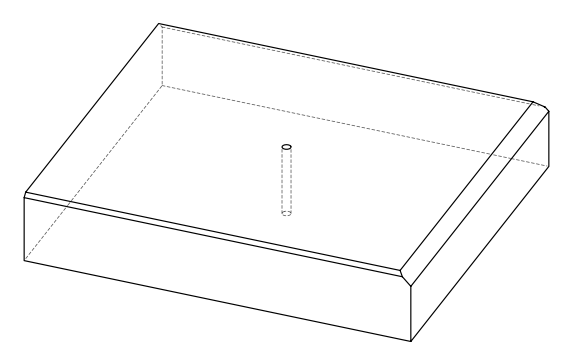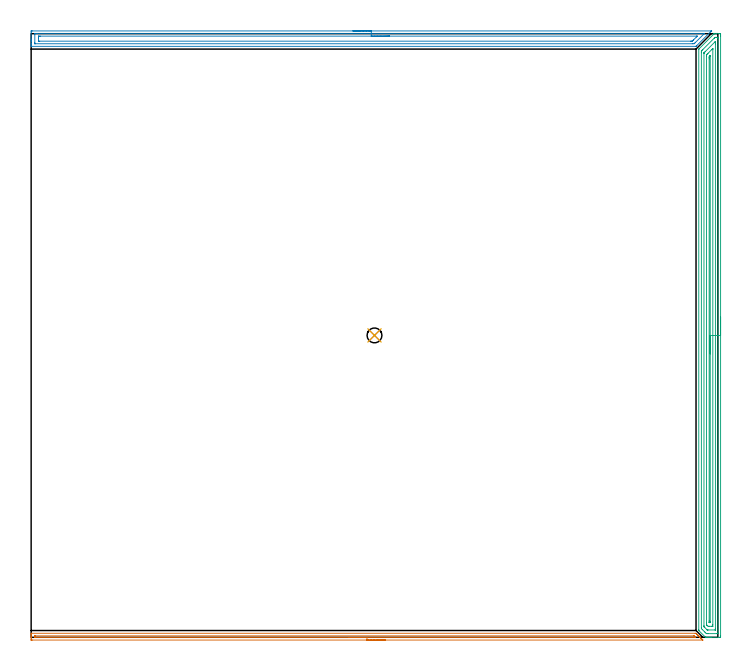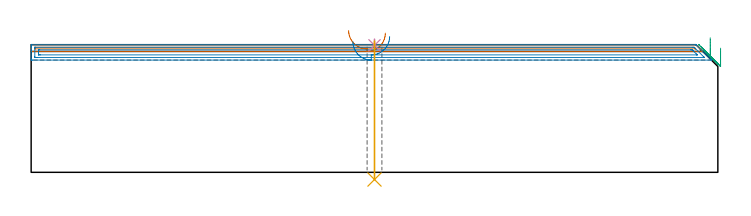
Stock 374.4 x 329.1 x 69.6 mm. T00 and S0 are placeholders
(PLAN: 5 operations, 2 tool changes, 28.6 min)
(1 AREA_MILL | FG_CHAMFER_SURFACE | UGT0205_001 | 5.99 min | 2526 mm3)
(2 AREA_MILL_1 | FG_CHAMFER_SURFACE_1 | UGT0205_001 | 9.05 min | 13202 mm3)
(3 AREA_MILL_2 | FG_CHAMFER_SURFACE_2 | UGT0205_001 | 13.21 min | 23000 mm3)
(4 SPOT_DRILL | STEP1HOLE | NXT0321_9005460120000 | 0.03 min | 24 mm3)
(5 DRILL_THROUGH_HOLE_INTO_CENTER | STEP1HOLE | UGT0301_476 | 0.3 min | 3564 mm3)
(TOOL UGT0205_001 | Chamfer Mill 20 x 3 x 45 deg. | D20 FL50 Z2)
(TOOL NXT0321_9005460120000 | NC Spot Drill, 142deg, 12mm, Carbide, Uncoated | D12 PA142 FL30 Z2)
(TOOL UGT0301_476 | Carbide Drill 8.1 mm | D8.1 PA118 FL75 Z2)
(OP 1 AREA_MILL)
G17 G21 G94 G90
T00 M6
G54
G17 G0 G90 X193.1 Y-1.5 S1061 M3
G43 Z79.6 H0
Z75.9
G94 G1 X193.062 Z75.028 F250.
X192.948 Z74.163
X192.759 Z73.312
X192.497 Z72.48
X192.163 Z71.674
X191.76 Z70.9
X191.292 Z70.164
X190.76 Z69.472
X190.171 Z68.829
X189.528 Z68.24
X188.836 Z67.708
X188.1 Z67.24
X187.326 Z66.837
X186.52 Z66.503
X185.688 Z66.241
X184.837 Z66.052
X183.972 Z65.938
X183.1 Z65.9
X0.605
X0.003 Y-1.497 Z65.898
X0.002 Y-1.496 Z65.899
X0. Y-1.492 Z65.903
Y-1.471 Z65.924
Y-0.98 Z66.414
Y-0.408 Z66.989
Y-0.093 Z67.303
Y0.478 Z67.875
Y0.793 Z68.188
Y1.423 Z68.822
Y1.83 Z69.23
X0.007 Y2.174 Z69.565
X0.01 Y2.197 Z69.588
X0.159 Y2.2 Z69.6
X362.029
X362.487 Y2.21 Z69.586
X362.564 Y2.138 Z69.534
X362.578 Y2.123 Z69.521
X362.918 Y1.783 Z69.181
X363.022 Y1.68 Z69.076
X363.122 Y1.578 Z68.978
X363.216 Y1.485 Z68.884
X363.318 Y1.384 Z68.78
X363.415 Y1.285 Z68.684
X363.513 Y1.187 Z68.587
X363.613 Y1.089 Z68.485
X363.709 Y0.991 Z68.391
X363.811 Y0.89 Z68.289
X363.909 Y0.793 Z68.189
X364.002 Y0.698 Z68.097
X364.108 Y0.592 Z67.992
X364.204 Y0.498 Z67.894
X364.296 Y0.404 Z67.804
X364.405 Y0.295 Z67.694
X364.5 Y0.202 Z67.598
X364.589 Y0.111 Z67.51
X364.703 Y-0.003 Z67.397
X364.795 Y-0.093 Z67.303
X364.883 Y-0.183 Z67.217
X365. Y-0.3 Z67.099
X365.09 Y-0.389 Z67.007
X365.176 Y-0.476 Z66.923
X365.298 Y-0.598 Z66.802
X365.386 Y-0.684 Z66.712
X365.47 Y-0.77 Z66.63
X365.595 Y-0.895 Z66.504
X365.681 Y-0.98 Z66.417
X365.893 Y-1.193 Z66.207
X365.926 Y-1.226 Z66.174
X366.123 Y-1.423 Z65.976
X366.19 Y-1.491 Z65.908
X366.192 Y-1.497 Z65.902
X366.19 Y-1.499 Z65.899
X183.1 Y-1.5 Z65.9
Y-0.086 Z67.314
X2.389
X2.167 Y-0.084 Z67.316
X2.061 Y-0.081 Z67.319
X2.015 Y-0.079 Z67.321
X2.01 Y-0.047 Z67.353
X2.006 Y0.05 Z67.45
X2.002 Y0.292 Z67.692
X2.007 Y0.635 Z68.035
X2.011 Y0.779 Z68.179
X2.057 Y0.781 Z68.181
X2.167 Y0.784 Z68.184
X2.387 Y0.786 Z68.186
X361.141
X361.36 Y0.779 Z68.179
X361.466 Y0.772 Z68.172
X361.575 Y0.668 Z68.068
X361.738 Y0.509 Z67.909
X362.026 Y0.224 Z67.624
X362.213 Y0.034 Z67.434
X362.266 Y-0.022 Z67.379
X362.311 Y-0.072 Z67.328
X362.238 Y-0.079 Z67.321
X362.018 Y-0.086 Z67.314
X183.1
X182.228 Z67.352
X181.364 Z67.466
X180.512 Z67.655
X179.68 Z67.917
X178.874 Z68.251
X178.1 Z68.654
X177.364 Z69.123
X176.672 Z69.654
X176.029 Z70.243
X175.44 Z70.886
X174.909 Z71.578
X174.44 Z72.314
X174.037 Z73.088
X173.703 Z73.894
X173.441 Z74.726
X173.252 Z75.578
X173.138 Z76.443
X173.1 Z77.314
G0 Z79.6
M5
M2
(OP 2 AREA_MILL_1)
G17 G21 G94 G90
T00 M6
G54
G17 G0 G90 X175.45 Y330.6 S1061 M3
G43 Z79.6 H0
Z71.2
G94 G1 X175.488 Z70.328 F250.
X175.602 Z69.464
X175.791 Z68.612
X176.053 Z67.78
X176.387 Z66.974
X176.79 Z66.2
X177.258 Z65.464
X177.79 Z64.772
X178.379 Z64.129
X179.022 Z63.54
X179.714 Z63.009
X180.45 Z62.54
X181.224 Z62.137
X182.03 Z61.803
X182.862 Z61.541
X183.714 Z61.352
X184.578 Z61.238
X185.45 Z61.2
X370.822
X370.883 Y330.596 Z61.202
X370.884 Y330.594 Z61.204
X370.883 Y330.582 Z61.216
X370.724 Y330.422 Z61.374
X370.585 Y330.285 Z61.514
X370.313 Y330.013 Z61.787
X362.903 Y322.603 Z69.196
X362.66 Y322.359 Z69.437
X362.503 Y322.205 Z69.59
X362.251 Y322.2 Z69.6
X0.166
X0.01 Y322.202 Z69.588
X0.007 Y322.263 Z69.528
X0. Y322.664 Z69.136
Y323.055 Z68.745
Y323.718 Z68.077
Y324.944 Z66.853
Y325.506 Z66.288
Y326.119 Z65.676
X0.001 Y329.975 Z61.822
X0.004 Y330.584 Z61.213
X0.007 Y330.592 Z61.206
X0.612 Y330.6 Z61.2
X185.45
Y329.186 Z62.614
X366.612 Y329.185 Z62.615
X366.716
X366.82 Y329.183 Z62.617
X367.01 Y329.179 Z62.621
X366.923 Y329.081 Z62.719
X366.822 Y328.975 Z62.825
X366.716 Y328.866 Z62.934
X362.251 Y324.401 Z67.399
X361.909 Y324.061 Z67.739
X361.56 Y323.718 Z68.082
X361.456 Y323.62 Z68.18
X360.465 Y323.614 Z68.186
X2.294 Y323.615 Z68.185
X2.086 Y323.617 Z68.183
X2.027 Y323.62 Z68.18
X2.008 Y323.623 Z68.177
X2.006 Y323.628 Z68.172
X2.002 Y323.662 Z68.138
X2.001 Y323.718 Z68.082
X2. Y324.117 Z67.683
X2.001 Y328.585 Z63.215
X2.008 Y329.081 Z62.719
X2.01 Y329.174 Z62.626
X2.19 Y329.181 Z62.619
X2.295 Y329.184 Z62.616
X2.398 Y329.185 Z62.615
X3.187 Y329.186 Z62.614
X185.45
Y327.772 Z64.028
X362.668 Y327.771 Z64.029
X362.875 Y327.769 Z64.031
X363.144 Y327.764 Z64.036
X363.145 Y327.753 Z64.047
X363.144 Y327.745 Z64.055
X362.919 Y327.519 Z64.281
X362.695 Y327.294 Z64.506
X361.133 Y325.732 Z66.068
X360.907 Y325.506 Z66.294
X360.685 Y325.287 Z66.513
X360.465 Y325.074 Z66.726
X360.409 Y325.035 Z66.765
X360.361 Y325.033 Z66.767
X360.258 Y325.03 Z66.77
X360.049 Y325.029 Z66.771
X359.572 Y325.028 Z66.772
X4.661 Y325.029 Z66.771
X4.184 Y325.032 Z66.768
X4.027 Y325.035 Z66.765
X4.01 Y325.04 Z66.76
X4.006 Y325.101 Z66.699
X4.002 Y325.199 Z66.601
X4. Y326.4 Z65.4
Y327.294 Z64.506
X4.001 Y327.477 Z64.323
X4.009 Y327.662 Z64.138
X4.015 Y327.765 Z64.035
X4.065 Y327.767 Z64.033
X4.184 Y327.77 Z64.03
X4.6 Y327.771 Z64.029
X5.077
X185.45 Y327.772 Z64.028
X186.322 Z64.067
X187.186 Z64.18
X188.038 Z64.369
X188.87 Z64.632
X189.676 Z64.965
X190.45 Z65.368
X191.186 Z65.837
X191.878 Z66.368
X192.521 Z66.957
X193.11 Z67.601
X193.642 Z68.293
X194.11 Z69.028
X194.513 Z69.802
X194.847 Z70.608
X195.109 Z71.44
X195.298 Z72.292
X195.412 Z73.157
X195.45 Z74.028
G0 Z79.6
M5
M2
(OP 3 AREA_MILL_2)
G17 G21 G94 G90
T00 M6
G54
G17 G0 G90 X375.9 Y174.55 S1061 M3
G43 Z79.6 H0
Z67.7
G94 G1 Y174.512 Z66.828 F250.
Y174.398 Z65.964
Y174.209 Z65.112
Y173.947 Z64.28
Y173.613 Z63.474
Y173.21 Z62.7
Y172.742 Z61.964
Y172.21 Z61.272
Y171.621 Z60.629
Y170.978 Z60.04
Y170.286 Z59.509
Y169.55 Z59.04
Y168.776 Z58.637
Y167.97 Z58.303
Y167.138 Z58.041
Y166.287 Z57.852
Y165.422 Z57.738
Y164.55 Z57.7
Y0.912
X375.899 Y0.618 Z57.701
X375.894 Y0.025 Z57.704
X375.892 Y0.007 Z57.706
X375.302 Y0. Z58.295
X370.842 Z62.752
X370.292 Z63.305
X369.95 Z63.646
X369.4 Z64.196
X369.058 Z64.537
X368.373 Z65.226
X368.062 Z65.537
X367.72 Y0.008 Z65.879
X367.701 Y0.01 Z65.898
X367.564 Y0.137 Z66.036
X367.529 Y0.171 Z66.071
X364.067 Y3.633 Z69.533
X364.027 Y3.675 Z69.573
X364.007 Y3.7 Z69.593
X364. Y4.192 Z69.6
Y320.441
X364.004 Y320.695 Z69.589
X364.113 Y320.814 Z69.486
X372.079 Y328.78 Z61.519
X372.18 Y328.882 Z61.416
X372.378 Y329.077 Z61.221
X372.4 Y329.097 Z61.199
X372.403 Y329.098 Z61.195
X372.42 Y329.1 Z61.179
X373.518 Z60.077
X374.752 Z58.845
X375.302 Y329.097 Z58.292
X375.89 Y329.093 Z57.705
X375.892 Y329.073 Z57.703
X375.898 Y328.482 Z57.702
X375.9 Y327.883 Z57.7
Y164.55
X374.486 Z59.114
Y2.329
X374.478 Y2.009 Z59.122
X374.46 Y2.007 Z59.14
X374.41 Y2.004 Z59.19
X373.922 Y2. Z59.678
X369.058 Y2.001 Z64.542
X368.568 Y2.003 Z65.032
X368.166 Y2.01 Z65.434
X367.753 Y2.405 Z65.847
X367.274 Y2.877 Z66.326
X365.959 Y4.192 Z67.641
X365.49 Y4.667 Z68.11
X365.442 Y4.719 Z68.158
X365.421 Y4.758 Z68.179
X365.414 Y5.085 Z68.186
Y318.731
X365.419 Y319.548 Z68.181
X365.42 Y319.618 Z68.18
X365.432 Y319.671 Z68.168
X365.49 Y319.733 Z68.11
X365.842 Y320.09 Z67.758
X366.191 Y320.442 Z67.409
X372.445 Y326.695 Z61.155
X372.537 Y326.784 Z61.063
X372.626 Y326.868 Z60.974
X372.872 Y327.09 Z60.728
X373.117 Y327.097 Z60.483
X373.518 Y327.099 Z60.082
X374.006 Z59.594
X374.41 Y327.096 Z59.19
X374.467 Y327.093 Z59.133
X374.478 Y327.091 Z59.122
X374.481 Y327.025 Z59.119
X374.484 Y326.923 Z59.116
X374.485 Y326.771 Z59.115
X374.486 Y326.695 Z59.114
Y164.55
X373.072 Z60.528
X373.071 Y4.639 Z60.529
X373.07 Y4.192 Z60.53
X373.067 Y4.08 Z60.533
X373.065 Y4.027 Z60.535
X373.059 Y4.01 Z60.541
X373.008 Y4.007 Z60.592
X372.816 Y4.001 Z60.784
X369.058 Y4. Z64.542
X368.867 Y4.001 Z64.733
X368.739 Y4.005 Z64.861
X368.638 Y4.01 Z64.962
X368.594 Y4.018 Z65.006
X368.574 Y4.036 Z65.026
X368.409 Y4.192 Z65.191
X367.274 Y5.326 Z66.326
X366.95 Y5.656 Z66.65
X366.87 Y5.74 Z66.73
X366.835 Y5.78 Z66.765
X366.834 Y5.83 Z66.766
X366.831 Y5.978 Z66.769
X366.829 Y6.424 Z66.771
Y318.431
X366.83 Y318.543 Z66.77
X366.833 Y318.598 Z66.767
X366.835 Y318.622 Z66.765
X366.861 Y318.655 Z66.739
X367.065 Y318.864 Z66.535
X367.274 Y319.075 Z66.326
X367.51 Y319.311 Z66.09
X372.626 Y324.425 Z60.974
X372.87 Y324.664 Z60.73
X373.051 Y324.84 Z60.549
X373.064 Y324.628 Z60.536
X373.068 Y324.466 Z60.532
X373.07 Y324.015 Z60.53
X373.071 Y323.569 Z60.529
X373.072 Y164.55 Z60.528
X371.657 Z61.943
Y6.872
X371.652 Y6.06 Z61.948
X371.65 Y6.01 Z61.95
X371.603 Y6.007 Z61.997
X371.495 Y6.003 Z62.105
X371.277 Y6.001 Z62.323
X370.842 Y6. Z62.758
X369.928 Z63.672
X369.058 Y6.01 Z64.542
X368.621 Y6.437 Z64.979
X368.4 Y6.657 Z65.2
X368.292 Y6.769 Z65.308
X368.25 Y6.822 Z65.35
X368.243 Y7.765 Z65.357
Y316.868
X368.245 Y317.276 Z65.355
X368.247 Y317.48 Z65.353
X368.25 Y317.578 Z65.35
X368.294 Y317.634 Z65.306
X368.414 Y317.761 Z65.186
X368.735 Y318.085 Z64.865
X369.058 Y318.41 Z64.542
X371.09 Y320.442 Z62.51
X371.268 Y320.619 Z62.332
X371.414 Y320.762 Z62.186
X371.637 Y320.976 Z61.963
X371.651 Y320.984 Z61.949
X371.653 Y320.93 Z61.947
X371.655 Y320.793 Z61.945
X371.657 Y320.518 Z61.943
Y320.442
Y164.55
X370.243 Z63.357
X370.242 Y8.658 Z63.358
X370.241 Y8.367 Z63.359
X370.236 Y8.072 Z63.364
X370.231 Y8.009 Z63.369
X370.196 Y8.006 Z63.404
X370.114 Y8.003 Z63.486
X369.95 Y8.002 Z63.65
X369.712 Y8.004 Z63.888
X369.67 Y8.01 Z63.93
X369.664 Y8.021 Z63.936
X369.661 Y8.054 Z63.939
X369.658 Y8.658 Z63.942
X369.657 Y8.952 Z63.943
Y315.375
X369.658 Y315.975 Z63.942
X369.66 Y316.265 Z63.94
X369.665 Y316.555 Z63.935
X369.95 Y316.852 Z63.65
X369.958 Y316.86 Z63.642
X370.084 Y316.986 Z63.516
X370.121 Y317.022 Z63.479
X370.172 Y317.07 Z63.428
X370.23 Y317.12 Z63.37
X370.237 Y317.125 Z63.363
X370.239 Y317.116 Z63.361
X370.241 Y317.08 Z63.359
X370.243 Y316.868 Z63.357
Y316.746
Y164.55
Y163.678 Z63.395
Y162.814 Z63.509
Y161.962 Z63.698
Y161.13 Z63.96
Y160.324 Z64.294
Y159.55 Z64.697
Y158.814 Z65.165
Y158.122 Z65.696
Y157.479 Z66.286
Y156.89 Z66.929
Y156.359 Z67.621
Y155.89 Z68.357
Y155.487 Z69.131
Y155.153 Z69.937
Y154.891 Z70.769
Y154.702 Z71.62
Y154.588 Z72.485
Y154.55 Z73.357
G0 Z79.6
M5
M2
(OP 4 SPOT_DRILL)
G17 G21 G94 G90
T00 M6
G54
G17 G0 G90 X187.2 Y164.6 S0 M3
G43 Z79.6 H0
G94 G81 G98 Z69.251 F250. R72.6
G80
M5
M2
(OP 5 DRILL_THROUGH_HOLE_INTO_CENTER)
G17 G21 G94 G90
T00 M6
G54
G17 G0 G90 X187.2 Y164.6 S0 M3
G43 Z79.6 H0
G94 G73 G98 Z-3.933 F250. Q7.353 R71.6
G80
M5
M2
